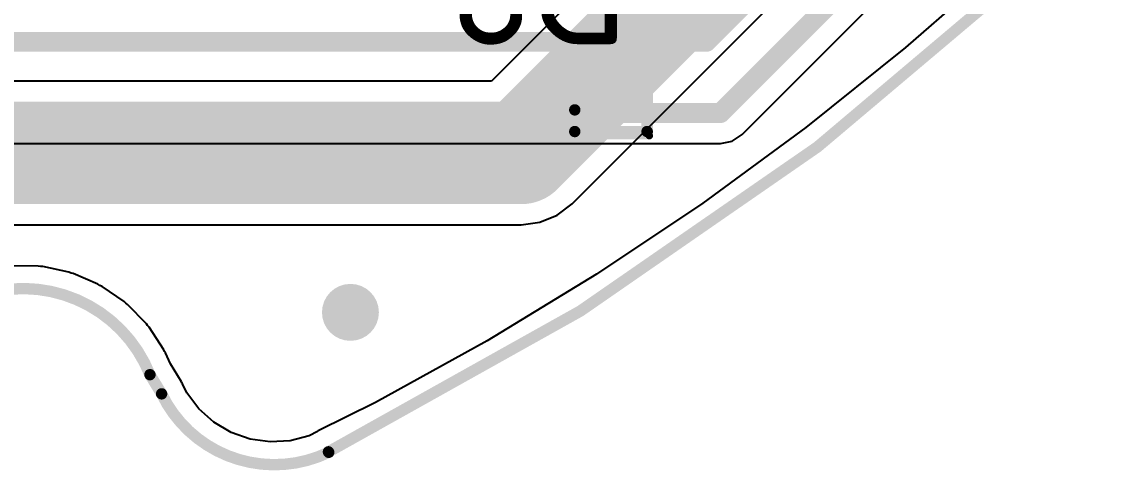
# Model space of a CAD drawing. Header units: inches. Extents: x 0 to 106, y 0 to 106.
# Drawn here: x 71.22 to 90.19, y 5.23 to 13.11 of the extents above; entities that cross this region are included whole.
import ezdxf

# ---------------------------------------------------------------- set-up
doc = ezdxf.new("R2010")
doc.units = ezdxf.units.IN
for name, color, linetype in [('Assembly Notes', 56, 'Continuous'), ('Board Shape', 56, 'Continuous'), ('Bottom Layer', 5, 'Continuous'), ('Bottom Overlay', 54, 'Continuous'), ('Layer 1', 16, 'Continuous'), ('Layer 2', 76, 'Continuous'), ('Mechanical 13', 56, 'Continuous'), ('Mechanical 15', 56, 'Continuous'), ('Top Layer', 1, 'Continuous'), ('Top Overlay', 2, 'Continuous'), ('Top Paste', 8, 'Continuous'), ('Top Solder', 216, 'Continuous'), ('Via Holes', 16, 'Continuous')]:
    doc.layers.add(name, color=color, linetype=linetype)
doc.styles.add('GOST type B', font='', dxfattribs={"height": 0.2})
doc.styles.get('GOST type B').set_extended_font_data('GOST type B')

# ---------------------------------------------------------------- blocks, each defined once
blk = doc.blocks.new('0603R_233')
at = {"layer": 'Top Layer'}
for points in [[(-1.05, -0.475), (-1.05, 0.475), (-0.25, 0.475), (-0.25, -0.475)], [(0.25, -0.475), (0.25, 0.475), (1.05, 0.475), (1.05, -0.475)]]:
    blk.add_hatch(color=1, dxfattribs=at).paths.add_polyline_path(points)
at = {"layer": 'Top Paste'}
for points in [[(-1.05, -0.475), (-1.05, 0.475), (-0.25, 0.475), (-0.25, -0.475)], [(0.25, -0.475), (0.25, 0.475), (1.05, 0.475), (1.05, -0.475)]]:
    blk.add_hatch(color=8, dxfattribs=at).paths.add_polyline_path(points)
at = {"layer": 'Top Solder'}
for points in [[(-1.1, -0.525), (-1.1, 0.525), (-0.2, 0.525), (-0.2, -0.525)], [(0.2, -0.525), (0.2, 0.525), (1.1, 0.525), (1.1, -0.525)]]:
    blk.add_hatch(color=216, dxfattribs=at).paths.add_polyline_path(points)
at = {"layer": 'Assembly Notes'}
for points in [[(0.85, 0.475, 0.25, 0.25, 0), (-0.85, 0.475, 0.25, 0.25, 0)], [(-0.85, 0.475, 0.25, 0.25, 0), (-0.85, -0.475, 0.25, 0.25, 0)], [(0.85, 0.475, 0.25, 0.25, 0), (0.85, -0.475, 0.25, 0.25, 0)], [(0.85, -0.475, 0.25, 0.25, 0), (-0.85, -0.475, 0.25, 0.25, 0)]]:
    blk.add_lwpolyline(points, format="xyseb", dxfattribs=at)
for points in [[(-0.913, 0.475, 0.125, 0.125, 1), (-0.788, 0.475, 0.125, 0.125, 1)], [(-0.913, 0.475, 0.125, 0.125, 1), (-0.788, 0.475, 0.125, 0.125, 1)], [(0.787, 0.475, 0.125, 0.125, 1), (0.912, 0.475, 0.125, 0.125, 1)], [(0.787, 0.475, 0.125, 0.125, 1), (0.912, 0.475, 0.125, 0.125, 1)], [(-0.913, -0.475, 0.125, 0.125, 1), (-0.788, -0.475, 0.125, 0.125, 1)], [(-0.913, -0.475, 0.125, 0.125, 1), (-0.788, -0.475, 0.125, 0.125, 1)], [(0.787, -0.475, 0.125, 0.125, 1), (0.912, -0.475, 0.125, 0.125, 1)], [(0.787, -0.475, 0.125, 0.125, 1), (0.912, -0.475, 0.125, 0.125, 1)]]:
    blk.add_lwpolyline(points, format="xyseb", close=True, dxfattribs=at)
at = {"layer": 'Top Overlay'}
for points in [[(0.5, 0.725, 0.15, 0.15, 0), (-0.5, 0.725, 0.15, 0.15, 0)], [(0.5, -0.725, 0.15, 0.15, 0), (-0.5, -0.725, 0.15, 0.15, 0)]]:
    blk.add_lwpolyline(points, format="xyseb", dxfattribs=at)
for points in [[(-0.537, 0.725, 0.075, 0.075, 1), (-0.462, 0.725, 0.075, 0.075, 1)], [(0.462, 0.725, 0.075, 0.075, 1), (0.537, 0.725, 0.075, 0.075, 1)], [(-0.537, -0.725, 0.075, 0.075, 1), (-0.462, -0.725, 0.075, 0.075, 1)], [(0.462, -0.725, 0.075, 0.075, 1), (0.537, -0.725, 0.075, 0.075, 1)]]:
    blk.add_lwpolyline(points, format="xyseb", close=True, dxfattribs=at)
at = {"layer": 'Assembly Notes', "style": 'GOST type B'}
blk.add_text('R9', height=2.15, dxfattribs=at).set_placement((-2.4, 1.4))
blk = doc.blocks.new('IDC_40_M_____________B_263')
at = {"layer": 'Bottom Overlay'}
for points in [[(29.21, -4.825, 0.2, 0.2, 0), (29.21, 4.445, 0.2, 0.2, 0)], [(1.27, -4.445, 0.2, 0.2, 0), (27.94, -4.445, 0.2, 0.2, 0)], [(27.94, -4.825, 0.2, 0.2, 0), (27.94, -4.445, 0.2, 0.2, 0)], [(27.94, -4.825, 0.2, 0.2, 0), (29.21, -4.825, 0.2, 0.2, 0)]]:
    blk.add_lwpolyline(points, format="xyseb", dxfattribs=at)
for points in [[(27.89, -4.445, 0.1, 0.1, 1), (27.99, -4.445, 0.1, 0.1, 1)], [(27.89, -4.445, 0.1, 0.1, 1), (27.99, -4.445, 0.1, 0.1, 1)], [(27.89, -4.825, 0.1, 0.1, 1), (27.99, -4.825, 0.1, 0.1, 1)], [(27.89, -4.825, 0.1, 0.1, 1), (27.99, -4.825, 0.1, 0.1, 1)], [(29.16, -4.825, 0.1, 0.1, 1), (29.26, -4.825, 0.1, 0.1, 1)], [(29.16, -4.825, 0.1, 0.1, 1), (29.26, -4.825, 0.1, 0.1, 1)]]:
    blk.add_lwpolyline(points, format="xyseb", close=True, dxfattribs=at)
at = {"layer": 'Mechanical 13'}
for points in [[(29.25, -4.826, 0.127, 0.127, 0), (29.25, 4.5, 0.127, 0.127, 0)], [(-29.21, -4.826, 0.127, 0.127, 0), (29.25, -4.826, 0.127, 0.127, 0)]]:
    blk.add_lwpolyline(points, format="xyseb", dxfattribs=at)
blk.add_lwpolyline([(29.218, -4.826, 0.0635, 0.0635, 1), (29.282, -4.826, 0.0635, 0.0635, 1)], format="xyseb", close=True, dxfattribs=at)
blk.add_lwpolyline([(29.218, -4.826, 0.0635, 0.0635, 1), (29.282, -4.826, 0.0635, 0.0635, 1)], format="xyseb", close=True, dxfattribs=at)
at = {"layer": 'Mechanical 15'}
for points in [[(29.25, -4.9, 0.127, 0.127, 0), (29.25, 4.572, 0.127, 0.127, 0)], [(-29.25, -4.9, 0.127, 0.127, 0), (29.25, -4.9, 0.127, 0.127, 0)]]:
    blk.add_lwpolyline(points, format="xyseb", dxfattribs=at)
blk.add_lwpolyline([(29.218, -4.9, 0.0635, 0.0635, 1), (29.282, -4.9, 0.0635, 0.0635, 1)], format="xyseb", close=True, dxfattribs=at)
blk.add_lwpolyline([(29.218, -4.9, 0.0635, 0.0635, 1), (29.282, -4.9, 0.0635, 0.0635, 1)], format="xyseb", close=True, dxfattribs=at)

msp = doc.modelspace()

# ---------------------------------------------------------------- hatches: boundary and pattern name
at = {"layer": 'Bottom Layer'}
h = msp.add_hatch(color=5, dxfattribs=at)
edge = h.paths.add_edge_path()
edge.add_arc((77, 8), 0.5, 0, 360)
at = {"layer": 'Layer 1'}
h = msp.add_hatch(color=16, dxfattribs=at)
edge = h.paths.add_edge_path()
edge.add_arc((77, 8), 0.5, 0, 360)
at = {"layer": 'Layer 2'}
h = msp.add_hatch(color=76, dxfattribs=at)
edge = h.paths.add_edge_path()
edge.add_arc((77, 8), 0.5, 0, 360)
at = {"layer": 'Top Layer'}
h = msp.add_hatch(color=1, dxfattribs=at)
edge = h.paths.add_edge_path()
edge.add_arc((77, 8), 0.5, 0, 360)
at = {"layer": 'Via Holes'}
h = msp.add_hatch(color=7, dxfattribs=at)
edge = h.paths.add_edge_path()
edge.add_arc((77, 8), 0.25, 0, 360)

# ---------------------------------------------------------------- linework, layer by layer
at = {"layer": 'Board Shape'}
for points in [[(68.125, 103.796, 0.2, 0.2, -0.680616), (76.614, 5.551, 0.2, 0.2, 0)], [(70.353, 8.246, 0.2, 0.2, -0.414213), (73.479, 6.906, 0.2, 0.2, 0)], [(73.479, 6.906, 0.2, 0.2, 0), (73.684, 6.569, 0.2, 0.2, 0)], [(76.619, 5.543, 0.2, 0.2, -0.414214), (73.684, 6.569, 0.2, 0.2, 0)]]:
    msp.add_lwpolyline(points, format="xyseb", dxfattribs=at)
for points in [[(73.429, 6.906, 0.1, 0.1, 1), (73.529, 6.906, 0.1, 0.1, 1)], [(73.429, 6.906, 0.1, 0.1, 1), (73.529, 6.906, 0.1, 0.1, 1)], [(73.634, 6.569, 0.1, 0.1, 1), (73.734, 6.569, 0.1, 0.1, 1)], [(73.634, 6.569, 0.1, 0.1, 1), (73.734, 6.569, 0.1, 0.1, 1)], [(76.564, 5.551, 0.1, 0.1, 1), (76.664, 5.551, 0.1, 0.1, 1)], [(76.569, 5.543, 0.1, 0.1, 1), (76.669, 5.543, 0.1, 0.1, 1)]]:
    msp.add_lwpolyline(points, format="xyseb", close=True, dxfattribs=at)
at = {"layer": 'Bottom Layer'}
for p, q in [((90.389, 22.972), (79.478, 12.061)), ((80.892, 9.908), (92.542, 21.558)), ((88.441, 14.127), (86.75, 12.65)), ((86.75, 12.65), (84.998, 11.246)), ((79.478, 12.061), (35.822, 12.061)), ((84.998, 11.246), (83.187, 9.919)), ((80.63, 9.708), (80.892, 9.908)), ((83.187, 9.919), (81.321, 8.67)), ((80.326, 9.582), (80.63, 9.708)), ((35.3, 9.539), (80, 9.539)), ((80, 9.539), (80.326, 9.582)), ((71.516, 8.811), (71.045, 8.817)), ((71.555, 8.803), (71.516, 8.811)), ((71.596, 8.803), (71.555, 8.803)), ((72.057, 8.705), (71.596, 8.803)), ((72.094, 8.689), (72.057, 8.705)), ((72.133, 8.681), (72.094, 8.689)), ((72.566, 8.495), (72.133, 8.681)), ((81.321, 8.67), (79.403, 7.502)), ((72.6, 8.472), (72.566, 8.495)), ((72.637, 8.456), (72.6, 8.472)), ((73.025, 8.189), (72.637, 8.456)), ((73.053, 8.161), (73.025, 8.189)), ((73.086, 8.138), (73.053, 8.161)), ((73.416, 7.8), (73.086, 8.138)), ((73.438, 7.767), (73.416, 7.8)), ((73.466, 7.738), (73.438, 7.767)), ((73.723, 7.343), (73.466, 7.738)), ((79.403, 7.502), (77.438, 6.417)), ((73.734, 7.315), (73.723, 7.343)), ((73.752, 7.29), (73.734, 7.315)), ((73.84, 7.098), (73.752, 7.29)), ((74.032, 6.782), (73.84, 7.098)), ((74.039, 6.763), (74.032, 6.782)), ((74.052, 6.746), (74.039, 6.763)), ((74.128, 6.588), (74.052, 6.746)), ((74.34, 6.306), (74.128, 6.588)), ((74.603, 6.071), (74.34, 6.306)), ((77.438, 6.417), (76.433, 5.917)), ((74.907, 5.892), (74.603, 6.071)), ((75.24, 5.775), (74.907, 5.892)), ((76.422, 5.911), (76.274, 5.832)), ((76.428, 5.913), (76.422, 5.911)), ((76.433, 5.917), (76.428, 5.913)), ((75.589, 5.726), (75.24, 5.775)), ((75.941, 5.746), (75.589, 5.726)), ((76.274, 5.832), (75.941, 5.746))]:
    msp.add_line(p, q, dxfattribs=at)
for points in [[(80, 10.8, 1.8, 1.8, 0), (91.65, 22.45, 1.8, 1.8, 0)], [(35.3, 10.8, 1.8, 1.8, 0), (80, 10.8, 1.8, 1.8, 0)]]:
    msp.add_lwpolyline(points, format="xyseb", dxfattribs=at)
msp.add_lwpolyline([(79.55, 10.8, 0.9, 0.9, 1), (80.45, 10.8, 0.9, 0.9, 1)], format="xyseb", close=True, dxfattribs=at)
msp.add_lwpolyline([(79.55, 10.8, 0.9, 0.9, 1), (80.45, 10.8, 0.9, 0.9, 1)], format="xyseb", close=True, dxfattribs=at)
at = {"layer": 'Layer 1'}
for p, q in [((88.441, 14.127), (86.75, 12.65)), ((86.75, 12.65), (84.998, 11.246)), ((84.998, 11.246), (83.187, 9.919)), ((83.187, 9.919), (81.321, 8.67)), ((71.516, 8.811), (71.045, 8.817)), ((71.555, 8.803), (71.516, 8.811)), ((71.596, 8.803), (71.555, 8.803)), ((72.057, 8.705), (71.596, 8.803)), ((72.094, 8.689), (72.057, 8.705)), ((72.133, 8.681), (72.094, 8.689)), ((72.566, 8.495), (72.133, 8.681)), ((81.321, 8.67), (79.403, 7.502)), ((72.6, 8.472), (72.566, 8.495)), ((72.637, 8.456), (72.6, 8.472)), ((73.025, 8.189), (72.637, 8.456)), ((73.053, 8.161), (73.025, 8.189)), ((73.086, 8.138), (73.053, 8.161)), ((73.416, 7.8), (73.086, 8.138)), ((73.438, 7.767), (73.416, 7.8)), ((73.466, 7.738), (73.438, 7.767)), ((73.723, 7.343), (73.466, 7.738)), ((79.403, 7.502), (77.438, 6.417)), ((73.734, 7.315), (73.723, 7.343)), ((73.752, 7.29), (73.734, 7.315)), ((73.84, 7.098), (73.752, 7.29)), ((74.032, 6.782), (73.84, 7.098)), ((74.039, 6.763), (74.032, 6.782)), ((74.052, 6.746), (74.039, 6.763)), ((74.128, 6.588), (74.052, 6.746)), ((74.34, 6.306), (74.128, 6.588)), ((74.603, 6.071), (74.34, 6.306)), ((77.438, 6.417), (76.433, 5.917)), ((74.907, 5.892), (74.603, 6.071)), ((75.24, 5.775), (74.907, 5.892)), ((76.422, 5.911), (76.274, 5.832)), ((76.428, 5.913), (76.422, 5.911)), ((76.433, 5.917), (76.428, 5.913)), ((75.589, 5.726), (75.24, 5.775)), ((75.941, 5.746), (75.589, 5.726)), ((76.274, 5.832), (75.941, 5.746))]:
    msp.add_line(p, q, dxfattribs=at)
at = {"layer": 'Layer 2'}
for p, q in [((88.441, 14.127), (86.75, 12.65)), ((86.75, 12.65), (84.998, 11.246)), ((84.998, 11.246), (83.187, 9.919)), ((83.187, 9.919), (81.321, 8.67)), ((71.516, 8.811), (71.045, 8.817)), ((71.555, 8.803), (71.516, 8.811)), ((71.596, 8.803), (71.555, 8.803)), ((72.057, 8.705), (71.596, 8.803)), ((72.094, 8.689), (72.057, 8.705)), ((72.133, 8.681), (72.094, 8.689)), ((72.566, 8.495), (72.133, 8.681)), ((81.321, 8.67), (79.403, 7.502)), ((72.6, 8.472), (72.566, 8.495)), ((72.637, 8.456), (72.6, 8.472)), ((73.025, 8.189), (72.637, 8.456)), ((73.053, 8.161), (73.025, 8.189)), ((73.086, 8.138), (73.053, 8.161)), ((73.416, 7.8), (73.086, 8.138)), ((73.438, 7.767), (73.416, 7.8)), ((73.466, 7.738), (73.438, 7.767)), ((73.723, 7.343), (73.466, 7.738)), ((79.403, 7.502), (77.438, 6.417)), ((73.734, 7.315), (73.723, 7.343)), ((73.752, 7.29), (73.734, 7.315)), ((73.84, 7.098), (73.752, 7.29)), ((74.032, 6.782), (73.84, 7.098)), ((74.039, 6.763), (74.032, 6.782)), ((74.052, 6.746), (74.039, 6.763)), ((74.128, 6.588), (74.052, 6.746)), ((74.34, 6.306), (74.128, 6.588)), ((74.603, 6.071), (74.34, 6.306)), ((77.438, 6.417), (76.433, 5.917)), ((74.907, 5.892), (74.603, 6.071)), ((75.24, 5.775), (74.907, 5.892)), ((76.422, 5.911), (76.274, 5.832)), ((76.428, 5.913), (76.422, 5.911)), ((76.433, 5.917), (76.428, 5.913)), ((75.589, 5.726), (75.24, 5.775)), ((75.941, 5.746), (75.589, 5.726)), ((76.274, 5.832), (75.941, 5.746))]:
    msp.add_line(p, q, dxfattribs=at)
at = {"layer": 'Top Layer'}
for p, q in [((83.878, 11.121), (92.378, 19.622)), ((88.441, 14.127), (86.75, 12.65)), ((86.75, 12.65), (84.998, 11.246)), ((84.998, 11.246), (83.187, 9.919)), ((83.5, 10.965), (83.705, 11.005)), ((83.705, 11.005), (83.878, 11.121)), ((67.66, 10.965), (83.5, 10.965)), ((83.187, 9.919), (81.321, 8.67)), ((71.516, 8.811), (71.045, 8.817)), ((71.555, 8.803), (71.516, 8.811)), ((71.596, 8.803), (71.555, 8.803)), ((72.057, 8.705), (71.596, 8.803)), ((72.094, 8.689), (72.057, 8.705)), ((72.133, 8.681), (72.094, 8.689)), ((72.566, 8.495), (72.133, 8.681)), ((81.321, 8.67), (79.403, 7.502)), ((72.6, 8.472), (72.566, 8.495)), ((72.637, 8.456), (72.6, 8.472)), ((73.025, 8.189), (72.637, 8.456)), ((73.053, 8.161), (73.025, 8.189)), ((73.086, 8.138), (73.053, 8.161)), ((73.416, 7.8), (73.086, 8.138)), ((73.438, 7.767), (73.416, 7.8)), ((73.466, 7.738), (73.438, 7.767)), ((73.723, 7.343), (73.466, 7.738)), ((79.403, 7.502), (77.438, 6.417)), ((73.734, 7.315), (73.723, 7.343)), ((73.752, 7.29), (73.734, 7.315)), ((73.84, 7.098), (73.752, 7.29)), ((74.032, 6.782), (73.84, 7.098)), ((74.039, 6.763), (74.032, 6.782)), ((74.052, 6.746), (74.039, 6.763)), ((74.128, 6.588), (74.052, 6.746)), ((74.34, 6.306), (74.128, 6.588)), ((74.603, 6.071), (74.34, 6.306)), ((77.438, 6.417), (76.433, 5.917)), ((74.907, 5.892), (74.603, 6.071)), ((75.24, 5.775), (74.907, 5.892)), ((76.422, 5.911), (76.274, 5.832)), ((76.428, 5.913), (76.422, 5.911)), ((76.433, 5.917), (76.428, 5.913)), ((75.589, 5.726), (75.24, 5.775)), ((75.941, 5.746), (75.589, 5.726)), ((76.274, 5.832), (75.941, 5.746))]:
    msp.add_line(p, q, dxfattribs=at)
for points in [[(83.25, 12.75, 0.35, 0.35, 0), (91, 20.5, 0.35, 0.35, 0)], [(83.5, 11.5, 0.35, 0.35, 0), (92, 20, 0.35, 0.35, 0)], [(68.95, 12.75, 0.35, 0.35, 0), (83.25, 12.75, 0.35, 0.35, 0)], [(67.66, 11.5, 0.35, 0.35, 0), (83.5, 11.5, 0.35, 0.35, 0)]]:
    msp.add_lwpolyline(points, format="xyseb", dxfattribs=at)
for points in [[(83.163, 12.75, 0.175, 0.175, 1), (83.338, 12.75, 0.175, 0.175, 1)], [(83.163, 12.75, 0.175, 0.175, 1), (83.338, 12.75, 0.175, 0.175, 1)], [(83.412, 11.5, 0.175, 0.175, 1), (83.587, 11.5, 0.175, 0.175, 1)], [(83.412, 11.5, 0.175, 0.175, 1), (83.587, 11.5, 0.175, 0.175, 1)]]:
    msp.add_lwpolyline(points, format="xyseb", close=True, dxfattribs=at)

# ---------------------------------------------------------------- block references
msp.add_blockref('IDC_40_M_____________B_263', (53, 16))
at = {"rotation": 180}
msp.add_blockref('0603R_233', (79.5, 16.25), dxfattribs=at)

doc.saveas('drawing.dxf')
